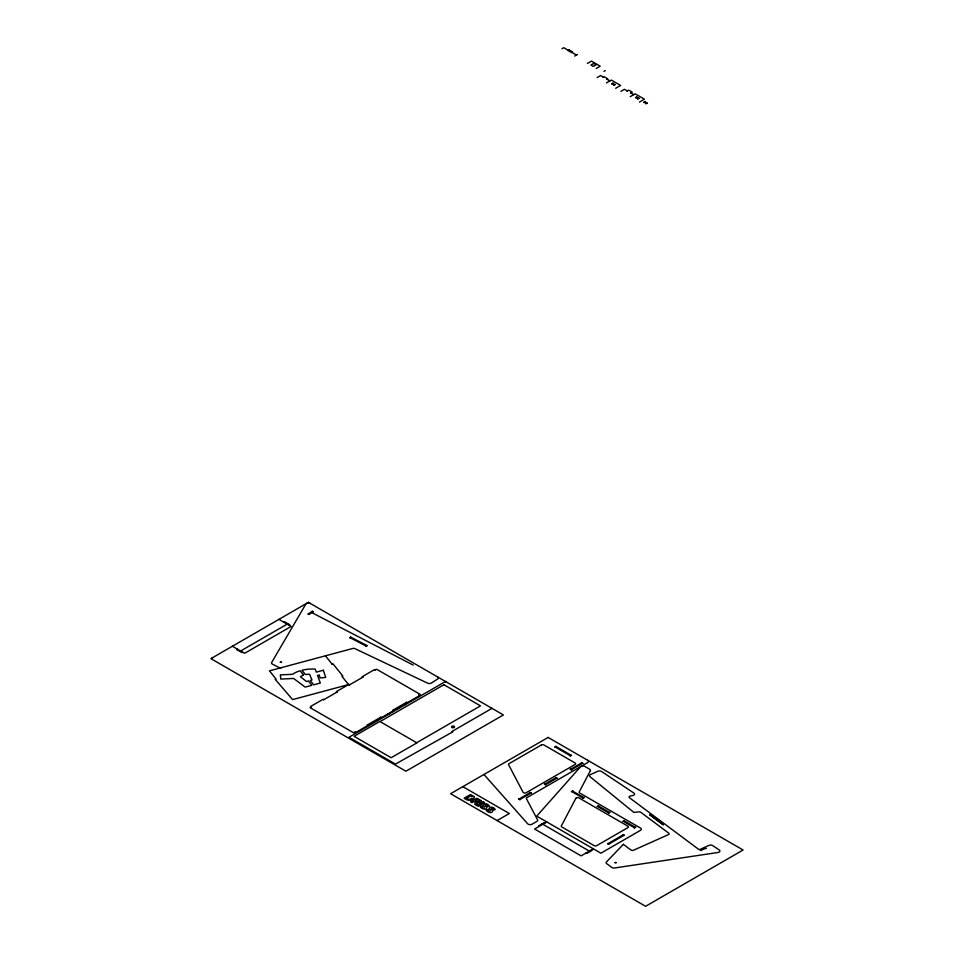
<?xml version="1.0" encoding="UTF-8"?>
<svg xmlns="http://www.w3.org/2000/svg" width="954" height="954" viewBox="0 0 954 954"><rect width="100%" height="100%" fill="white"/><g stroke="black" fill="none" stroke-linecap="round" stroke-linejoin="round"><path stroke-width="1.43" d="M483.284 805.307C484.584 800.668 493.123 807.692 487.208 806.333M489.163 808.694C490.451 804.055 498.93 811.067 493.087 809.731M475.39 802.302L474.71 804.27L476.237 805.152L476.952 803.328M479.087 801.396L477.763 801.682M472.17 798.128L469.881 799.321M307.975 614.102L312.518 611.18M308.846 614.555L313.389 611.633M349.689 637.88L350.786 637.177M365.895 646.252L366.98 645.56M561.978 48.714L563.731 47.7L568.334 50.359M574.702 56.059L577.432 54.485M587.425 63.405L591.42 61.104L600.197 66.172L596.202 68.473M603.942 71.347L605.289 70.572M597.121 77.584L600.626 75.557L603.512 77.214M603.19 77.405L604.228 76.797L607.746 78.836L606.708 79.432M606.386 82.938L611.335 80.076L620.613 85.431L615.652 88.293M611.633 83.952L613.1 83.105M613.899 85.264L615.366 84.417M620.923 91.334L624.441 89.306L627.315 90.964M627.005 91.155L628.758 90.129L632.275 92.168L630.522 93.182M630.2 96.688L635.149 93.826L644.427 99.18L639.466 102.042M635.436 97.702L636.914 96.855M637.713 99.013L639.18 98.167M643.688 102.46L644.832 101.792M645.953 103.771L647.098 103.104M237.2 648.994L236.473 649.412L241.911 652.548L242.626 652.131M283.708 622.139L284.423 621.734L289.861 624.87L289.145 625.287M239.931 651.403L287.881 623.725M311.588 706.771L310.074 707.641L353.707 732.839L355.222 731.956M323.573 699.842L337.346 691.889M349.331 684.972L363.116 677.018M375.101 670.09L376.615 669.219L420.249 694.417L418.734 695.287M367.207 725.04L380.98 717.086M392.976 710.158L406.75 702.204M445.506 681.502L348.949 737.239L395.469 764.094L452.768 731.837L452.053 731.42L492.014 708.357M445.506 681.871L446.222 681.454M379.799 721.462L354.065 736.321L391.152 757.726L416.886 742.868M554.775 747.113L555.92 746.445M570.146 755.985L571.303 755.318M518.904 799.094L530.293 792.524M544.674 784.224L556.051 777.653M570.444 769.341L581.821 762.771M519.739 799.583L531.116 793.012M545.509 784.701L556.886 778.13M571.267 769.83L582.655 763.26M497.094 820.571L509.329 813.512L462.809 786.656M571.374 791.713L572.841 790.854M582.751 798.283L584.218 797.425M546.809 821.954L534.586 829.014L581.093 855.869L593.328 848.81M597.132 806.583L598.611 805.736M608.521 813.154L609.988 812.307M622.902 821.454L624.369 820.607M634.279 828.024L635.758 827.178M607.865 843.694L623.248 834.822M608.378 844.362L624.393 835.108M700.987 850.324L705.769 848.309M332.028 664.044L332.958 663.805L342.868 676.112L341.949 676.362L348.568 684.578L292.616 699.604L275.157 679.32L276.076 679.069L269.445 670.853L352.873 648.446A1.813 1.049 0 0 1 354.781 648.589L427.69 683.183A2.707 1.562 0 0 0 431.435 683.016L437.612 679.033A2.707 1.562 0 0 0 437.504 676.887M482.474 806.249C475.676 805.486 486.85 812.45 486.755 807.191M488.353 809.648C481.651 808.909 492.502 815.813 492.669 810.65M312.232 611.359L313.103 611.812M311.684 612.563L413.201 665.081M308.273 613.911L309.156 614.364M350.44 636.998L367.314 645.727M349.999 637.677L366.193 646.061M476.94 801.312L475.533 800.501L477.143 799.571L478.932 800.621M571.851 52.387L576.454 55.046M607.03 79.242L609.904 80.911M630.832 92.991L633.718 94.661M612.778 83.284L615.044 84.596M636.592 97.034L638.858 98.345M644.51 101.613L647.42 103.294M611.943 83.773L614.221 85.085M635.758 97.511L638.023 98.822M643.998 102.281L646.275 103.581M555.598 746.255L571.613 755.508M555.085 746.922L570.468 755.806M581.499 762.592L582.977 763.438M570.122 769.162L571.589 770.009M375.423 669.911L374.707 669.493L362.079 676.78L362.794 677.197M419.056 695.108L419.784 695.514L407.155 702.812L406.428 702.394M555.741 777.462L557.208 778.321M278.914 619.373L291.137 626.432L244.629 653.287L232.394 646.228M572.519 791.045L583.896 797.616M598.289 805.915L609.666 812.486M624.047 820.798L635.436 827.368M571.684 791.522L583.073 798.093M597.454 806.392L608.831 812.963M623.224 821.275L634.601 827.845M544.352 784.033L545.831 784.892M405.545 704.565L404.818 704.159L381.385 717.682L380.67 717.265M622.926 834.631L624.083 835.299M349.653 684.781L348.937 684.364L336.309 691.662L337.024 692.079M393.298 709.979L394.014 710.396M529.971 792.345L531.438 793.191M388.195 713.747L388.91 714.164M607.555 843.515L608.7 844.171M518.594 798.915L520.061 799.762M544.817 823.111L544.09 822.694L538.664 825.83L539.38 826.247M591.325 849.966L592.052 850.384L586.615 853.52L585.887 853.103M542.111 823.839L590.061 851.517M323.895 699.664L323.167 699.246L310.539 706.532L311.266 706.95M367.528 724.849L368.244 725.267L355.615 732.565L354.9 732.147M211.86 658.093L212.468 658.439M471.836 796.507L470.751 795.874L466.53 798.319L467.818 799.058A4.543 2.623 0 0 0 468.164 799.225M705.388 848.023L706.043 848.511M700.713 850.121L701.357 850.61M649.543 814.477L663.412 824.816M649.686 814.74L663.006 824.673M490.594 810.518L489.962 809.886A9.349 5.402 0 0 1 489.605 809.505L489.581 809.481M484.715 807.12L484.083 806.488A9.349 5.402 0 0 1 483.726 806.118A3.864 2.23 0 0 1 483.344 805.546M485.371 805.665L485.526 805.832A12.235 7.072 0 0 0 485.729 806.047L486.003 806.297A10.005 5.772 0 0 1 486.623 806.977M483.952 774.481L527.705 823.815A2.707 1.562 0 0 0 532.034 824.208L536.875 821.406A2.707 1.562 0 0 0 537.555 819.844L526.441 798.689A1.813 1.049 0 0 1 526.882 797.651L587.736 762.52A2.707 1.562 0 0 0 587.736 760.302M491.238 809.04L491.405 809.231A12.235 7.072 0 0 0 491.62 809.433L491.882 809.696A10.005 5.772 0 0 1 492.502 810.375M325.409 655.827L332.219 664.282M489.688 811.58A2.063 1.192 0 0 1 488.066 810.244M489.605 809.469A3.864 2.23 0 0 1 489.223 808.944M491.143 808.205A1.848 1.073 0 0 1 493.015 808.61M483.809 808.181A2.063 1.192 0 0 1 482.187 806.857M485.252 804.806A1.848 1.073 0 0 1 487.136 805.212M480.816 800.609A3.673 2.123 0 0 0 480.47 800.323A9.922 5.736 0 0 0 479.755 799.846L476.905 798.2L470.56 801.873L471.86 802.624L474.83 801.288A4.508 2.6 0 0 1 475.128 801.479M481.233 800.644A2.671 1.55 0 0 1 480.112 802.386A2.671 1.55 0 0 1 476.917 802.254A3.84 2.218 0 0 1 477.024 802.982M469.106 799.44A1.836 1.061 0 0 1 468.331 799.285M473.78 796.471A5.855 3.375 0 0 0 472.957 795.958L470.513 794.515L464.157 798.176C466.792 800.919 472.624 801.372 474.317 797.52A3.053 1.765 0 0 0 473.947 796.638M281.585 667.585A2.707 1.562 0 0 1 278.628 667.335L272.439 664.127A2.707 1.562 0 0 1 271.675 662.47L305.84 604.061A2.707 1.562 0 0 1 310.324 603.453M614.996 862.631L616.356 862.666L615.008 862.571M280.309 662.195L281.657 662.231L280.309 662.159M575.87 798.307L561.357 825.925A1.813 1.049 0 0 0 561.811 826.963L594.151 845.638A1.813 1.049 0 0 0 596.703 845.638L627.887 827.643A1.813 1.049 0 0 0 627.887 826.164L578.875 797.866A1.813 1.049 0 0 0 575.87 798.307M590.335 770.772L579.221 791.927A1.813 1.049 0 0 0 579.662 792.977L640.516 828.096A2.707 1.562 0 0 1 640.516 830.314L600.901 853.186L536.732 816.135L580.485 766.813A2.707 1.562 0 0 1 584.814 766.42L589.655 769.21A2.707 1.562 0 0 1 590.335 770.772M623.356 844.35L606.458 861.927A2.695 1.55 0 0 0 606.672 863.632L611.776 867.436A2.695 1.55 0 0 0 614.579 867.985L717.921 852.494A2.695 1.55 0 0 0 719.28 849.978L712.686 845.578A2.695 1.55 0 0 0 709.001 845.375L699.21 849.752L629.413 797.699A1.836 1.061 0 0 1 630.236 796.065L632.776 795.529A2.695 1.55 0 0 0 633.897 793.06L601.533 771.476A2.695 1.55 0 0 0 597.848 771.273L590.538 774.541A2.695 1.55 0 0 0 589.989 776.663L633.802 812.391L638.977 811.878A1.836 1.061 0 0 1 640.73 812.271L668.73 833.152A1.836 1.061 0 0 1 668.408 834.643L633.539 850.217A1.836 1.061 0 0 1 630.976 850.038L623.356 844.35M569.061 49.942L568.012 50.538L571.529 52.577L572.567 51.969L569.061 49.942M593.686 63.465L590.967 65.039L593.376 66.434L596.095 64.86L593.686 63.465M308.404 602.344L210.906 658.642L405.915 771.226L503.414 714.94L308.404 602.344M443.896 684.734L380.05 721.594L416.648 742.725L480.506 705.865L443.896 684.734M548.121 737.442L450.586 793.716L645.596 906.3L743.094 850.002L548.085 737.418M541.371 744.979L509.031 763.653A1.813 1.049 0 0 0 508.577 764.703L523.09 792.321A1.813 1.049 0 0 0 526.095 792.75L575.107 764.464A1.813 1.049 0 0 0 575.107 762.985L543.923 744.979A1.813 1.049 0 0 0 541.371 744.979M483.261 801.873L476.905 805.546L478.216 806.297L484.56 802.624L483.261 801.873M303.491 674.967L300.391 676.696L306.425 681.49L308.333 680.977L311.839 685.33L305.185 687.107L293.617 678.449L280.81 679.093L280.345 674.883L292.473 674.299A26.342 15.204 0 0 1 300.116 670.769L303.491 674.967M323.346 670.257L316.299 672.153L315.19 669.088A26.342 15.204 0 0 0 301.941 670.257L305.34 674.478L309.513 674.251L312.006 679.987L310.181 680.476L313.687 684.829L320.329 683.04L317.515 675.42L319.161 674.979L320.15 677.924L325.719 677.412L323.346 670.257M452.363 727.592A1.467 0.847 0 0 0 454.557 726.853A1.467 0.847 0 0 0 452.363 726.125A1.467 0.847 0 0 0 452.363 727.592"/></g></svg>
